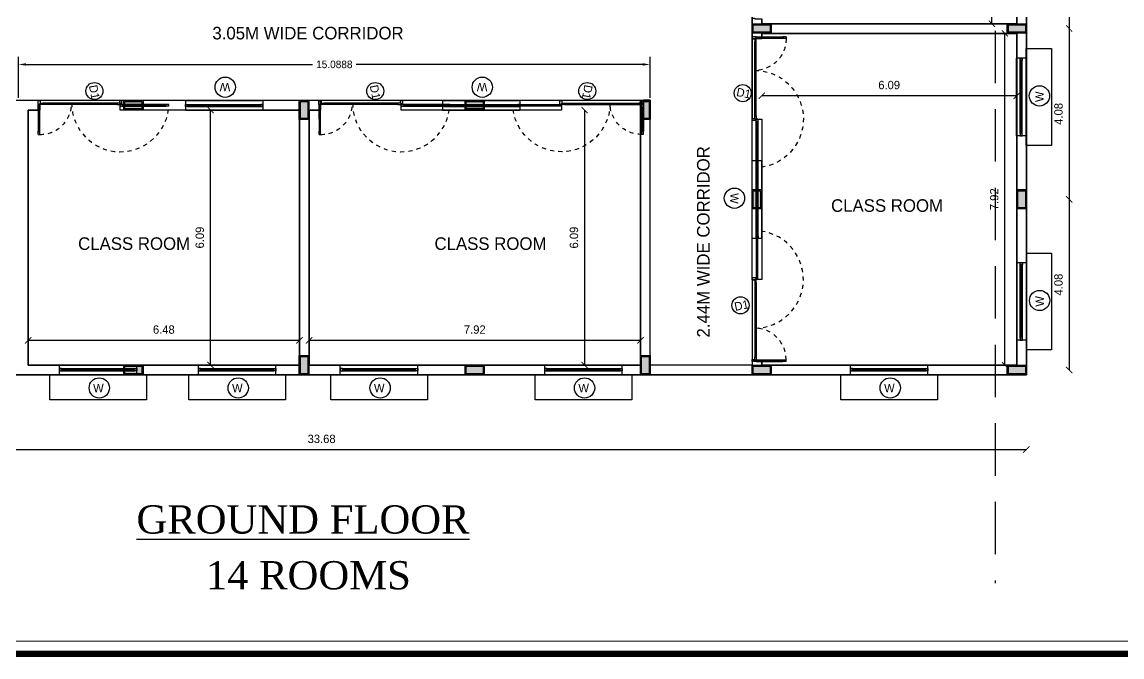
# Model space of a CAD drawing. Header units: metres. Extents: x 6102560 to 6120122, y -6664095 to -6659794.
# Drawn here: x 6102572.86 to 6102599.15, y -6659941.08 to -6659925.92 of the extents above; entities that cross this region are included whole.
import ezdxf

# ---------------------------------------------------------------- set-up
doc = ezdxf.new("R2010")
doc.units = ezdxf.units.M
doc.header["$LTSCALE"] = 500
doc.header["$MEASUREMENT"] = 0
for name, pattern in [('DASHED2', [0.375, 0.25, -0.125]), ('HIDDEN', [0.375, 0.25, -0.125]), ('PHANTOM2', [1.25, 0.625, -0.125, 0.125, -0.125, 0.125, -0.125])]:
    doc.linetypes.add(name, pattern=pattern)
doc.layers.get('0').update_dxf_attribs({"linetype": 'CONTINUOUS'})
doc.layers.get('Defpoints').update_dxf_attribs({"linetype": 'CONTINUOUS'})
for name, color, linetype in [('above', 250, 'DASHED2'), ('BLK_1_FLR_0_CHAJJA', 6, 'CONTINUOUS'), ('BLK_1_FLR_0_REGULAR_ROOM_1', 117, 'CONTINUOUS'), ('DOORTEXT', 13, 'CONTINUOUS'), ('ED', 30, 'CONTINUOUS'), ('FURN1', 252, 'CONTINUOUS'), ('FURNITURE', 252, 'CONTINUOUS'), ('FURNITURES', 252, 'CONTINUOUS'), ('TEXT', 4, 'CONTINUOUS'), ('W-SCH', 205, 'CONTINUOUS'), ('wall', 125, 'CONTINUOUS'), ('wall1', 125, 'CONTINUOUS'), ('WINDOWS', 252, 'CONTINUOUS')]:
    doc.layers.add(name, color=color, linetype=linetype)
doc.layers.add('BLK_1_FLR_0_BLT_UP_AREA', color=26, linetype='CONTINUOUS', plot=False)
doc.layers.add('DIST_EXIT', color=7, linetype='CONTINUOUS', lineweight=0)
doc.styles.add('RM', font='GOTHIC.TTF')
doc.styles.add('S2', font='GOTHIC.TTF')
doc.styles.get("Standard").update_dxf_attribs({"font": 'GOTHIC.TTF'})
doc.styles.add('style4', font='BOOKOS.TTF', dxfattribs={"height": 300})
doc.styles.add('USA TEXT', font='GOTHIC.TTF')
doc.dimstyles.new('1-100-ED', dxfattribs={"dimtxt": 0.2, "dimasz": 0.15, "dimexe": 0.18, "dimexo": 0.0625, "dimgap": 0.15, "dimtad": 1, "dimzin": 0, "dimdsep": 46, "dimtxsty": 'USA TEXT', "dimblk": 'ARCHTICK', "dimcen": 0.1, "dimse1": 1, "dimse2": 1, "dimclrd": 256, "dimclrt": 256, "dimadec": 0, "dimazin": 0, "dimtfac": 1, "dimtofl": 0, "dimtmove": 0, "dimatfit": 3, "dimldrblk": 'ARCHTICK', "dimfxl": 0, "dimtolj": 1, "dimtzin": 0, "dimarcsym": 0})
doc.dimstyles.new('STANDARD$0', dxfattribs={"dimtxt": 7, "dimasz": 3, "dimexe": 3, "dimexo": 1, "dimgap": 1.5, "dimtad": 1, "dimdec": 1, "dimzin": 1, "dimdsep": 46, "dimlunit": 4, "dimtxsty": 'Standard', "dimblk": 'OBLIQUE', "dimcen": 0.09375, "dimdle": 1, "dimclrd": 8, "dimclre": 8, "dimclrt": 7, "dimadec": 1, "dimazin": 0, "dimtfac": 1, "dimtdec": 1, "dimtix": 1, "dimtmove": 2, "dimatfit": 3, "dimldrblk": 'ARCHTICK', "dimfxl": 0, "dimfrac": 2, "dimtolj": 1, "dimtzin": 0, "dimarcsym": 0})

# ---------------------------------------------------------------- blocks, each defined once
blk = doc.blocks.new('_ArchTick')
at = {"color": 0, "linetype": 'ByBlock', "const_width": 0.15}
blk.add_lwpolyline([(-0.5, -0.5), (0.5, 0.5)], dxfattribs=at)
blk = doc.blocks.new('*D45')
at = {"layer": 'Defpoints', "color": 0}
for p in [(6102596.037, -6659918.042), (6102596.628, -6659918.042), (6102596.629, -6659925.962)]:
    blk.add_point(p, dxfattribs=at)
at = {"layer": 'ED', "linetype": 'PHANTOM2', "lineweight": -2}
blk.add_line((6102596.037, -6659925.962), (6102596.037, -6659918.042), dxfattribs=at)
at = {"layer": 'ED', "lineweight": -2, "xscale": 0.15, "yscale": 0.15, "zscale": 0.15}
for p, rotation in [((6102596.037, -6659918.042), 90), ((6102596.037, -6659925.962), 270)]:
    blk.add_blockref('_ArchTick', p, dxfattribs=dict(at, rotation=rotation))
at = {"layer": 'ED', "insert": (6102595.782, -6659922.002), "char_height": 0.2, "attachment_point": 5, "rotation": 90, "style": 'USA TEXT'}
blk.add_mtext('\\A1;7.92', dxfattribs=at)
blk = doc.blocks.new('A$C62665808')
at = {"layer": 'FURNITURES', "color": 233}
for p, q in [((512, 100), (437, 100)), ((450, 62), (512, 62)), ((500, 78), (500, 84)), ((512, 84), (500, 84)), ((512, 78), (500, 78)), ((512, 84), (512, 100)), ((512, 62), (512, 78)), ((2288, 84), (2288, 100)), ((2288, 100), (2363, 100)), ((2288, 84), (2300, 84)), ((2288, 62), (2288, 78)), ((2288, 78), (2300, 78)), ((2350, 62), (2288, 62)), ((2300, 78), (2300, 84))]:
    blk.add_line(p, q, dxfattribs=at)
at = {"layer": 'FURNITURES', "color": 250}
for p, q in [((512, 100), (2288, 100)), ((512, 84), (2300, 84)), ((512, 78), (2300, 78)), ((512, 62), (2288, 62))]:
    blk.add_line(p, q, dxfattribs=at)
at = {"layer": 'FURNITURES', "color": 250, "linetype": 'HIDDEN', "ltscale": 0.5}
for centre, radius, start, end in [((437, 62), 1163, 359.9985, 178.1522), ((2350, 62), 750, 89.1025, 179.9987)]:
    blk.add_arc(centre, radius, start, end, dxfattribs=at)
at = {"layer": 'wall', "color": 7}
for p, q in [((2362, 812), (2362, 737)), ((2399, 812), (2362, 812)), ((2399, 812), (2399, 737)), ((2377, 737), (2362, 737)), ((2362, 737), (2363, 175)), ((2378, 175), (2377, 750)), ((2384, 750), (2377, 750)), ((2377, 737), (2377, 750)), ((2384, 175), (2384, 750)), ((2384, 737), (2384, 750)), ((2399, 737), (2384, 737)), ((2400, 175), (2399, 737)), ((-725, 137), (-650, 137)), ((-725, 137), (-725, 100)), ((-725, 100), (-650, 100)), ((363, 122), (-662, 122)), ((-662, 122), (-662, 116)), ((-650, 122), (-662, 122)), ((363, 116), (-662, 116)), ((-650, 116), (-662, 116)), ((-650, 137), (-650, 122)), ((363, 137), (-650, 137)), ((-650, 116), (-650, 100)), ((-650, 100), (363, 100)), ((437, 137), (363, 137)), ((363, 137), (363, 122)), ((363, 122), (375, 122)), ((363, 116), (363, 100)), ((363, 116), (375, 116)), ((363, 100), (437, 100)), ((375, 122), (375, 116)), ((437, 137), (437, 100)), ((437, 62), (437, 100)), ((437, 62), (450, 62)), ((2363, 62), (2350, 62)), ((2378, 175), (2363, 175)), ((2363, 175), (2363, 100)), ((2363, 62), (2363, 100)), ((2400, 100), (2363, 100)), ((2378, 175), (2378, 162)), ((2384, 162), (2378, 162)), ((2400, 175), (2384, 175)), ((2384, 175), (2384, 162)), ((2400, 100), (2400, 175))]:
    blk.add_line(p, q, dxfattribs=at)
for points in [[(437, 100), (400, 100), (400, 0), (450, 0), (450, 62)], [(2363, 100), (2400, 100), (2400, 0), (2350, 0), (2350, 62)]]:
    blk.add_lwpolyline(points, dxfattribs=at)
blk = doc.blocks.new('*D46')
at = {"layer": 'Defpoints', "color": 0}
for p in [(6102590.539, -6659927.145), (6102596.628, -6659927.145), (6102590.539, -6659927.681)]:
    blk.add_point(p, dxfattribs=at)
at = {"layer": 'ED', "linetype": 'PHANTOM2', "lineweight": -2}
blk.add_line((6102596.628, -6659927.681), (6102590.539, -6659927.681), dxfattribs=at)
at = {"layer": 'ED', "lineweight": -2, "xscale": 0.15, "yscale": 0.15, "zscale": 0.15, "rotation": 180}
blk.add_blockref('_ArchTick', (6102590.539, -6659927.681), dxfattribs=at)
at = {"layer": 'ED', "lineweight": -2, "xscale": 0.15, "yscale": 0.15, "zscale": 0.15}
blk.add_blockref('_ArchTick', (6102596.628, -6659927.681), dxfattribs=at)
at = {"layer": 'ED', "insert": (6102593.584, -6659927.426), "char_height": 0.2, "attachment_point": 5, "style": 'USA TEXT'}
blk.add_mtext('\\A1;6.09', dxfattribs=at)
blk = doc.blocks.new('*D47')
at = {"layer": 'Defpoints', "color": 0}
for p in [(6102596.35, -6659926.192), (6102596.941, -6659926.192), (6102596.942, -6659934.112)]:
    blk.add_point(p, dxfattribs=at)
at = {"layer": 'ED', "linetype": 'PHANTOM2', "lineweight": -2}
blk.add_line((6102596.35, -6659934.112), (6102596.35, -6659926.192), dxfattribs=at)
at = {"layer": 'ED', "lineweight": -2, "xscale": 0.15, "yscale": 0.15, "zscale": 0.15}
for p, rotation in [((6102596.35, -6659926.192), 90), ((6102596.35, -6659934.112), 270)]:
    blk.add_blockref('_ArchTick', p, dxfattribs=dict(at, rotation=rotation))
at = {"layer": 'ED', "insert": (6102596.095, -6659930.152), "char_height": 0.2, "attachment_point": 5, "rotation": 90, "style": 'USA TEXT'}
blk.add_mtext('\\A1;7.92', dxfattribs=at)
blk = doc.blocks.new('*D52')
at = {"layer": 'Defpoints', "color": 0}
for p in [(6102586.308, -6659928.022), (6102586.845, -6659928.022), (6102586.845, -6659934.112)]:
    blk.add_point(p, dxfattribs=at)
at = {"layer": 'ED', "linetype": 'PHANTOM2', "lineweight": -2}
blk.add_line((6102586.308, -6659934.112), (6102586.308, -6659928.022), dxfattribs=at)
at = {"layer": 'ED', "lineweight": -2, "xscale": 0.15, "yscale": 0.15, "zscale": 0.15}
for p, rotation in [((6102586.308, -6659928.022), 90), ((6102586.308, -6659934.112), 270)]:
    blk.add_blockref('_ArchTick', p, dxfattribs=dict(at, rotation=rotation))
at = {"layer": 'ED', "insert": (6102586.053, -6659931.067), "char_height": 0.2, "attachment_point": 5, "rotation": 90, "style": 'USA TEXT'}
blk.add_mtext('\\A1;6.09', dxfattribs=at)
blk = doc.blocks.new('*D53')
at = {"layer": 'Defpoints', "color": 0}
for p in [(6102587.642, -6659933.52), (6102579.722, -6659934.112), (6102587.642, -6659934.114)]:
    blk.add_point(p, dxfattribs=at)
at = {"layer": 'ED', "linetype": 'PHANTOM2', "lineweight": -2}
blk.add_line((6102579.722, -6659933.52), (6102587.642, -6659933.52), dxfattribs=at)
at = {"layer": 'ED', "lineweight": -2, "xscale": 0.15, "yscale": 0.15, "zscale": 0.15, "rotation": 180}
blk.add_blockref('_ArchTick', (6102579.722, -6659933.52), dxfattribs=at)
at = {"layer": 'ED', "lineweight": -2, "xscale": 0.15, "yscale": 0.15, "zscale": 0.15}
blk.add_blockref('_ArchTick', (6102587.642, -6659933.52), dxfattribs=at)
at = {"layer": 'ED', "insert": (6102583.682, -6659933.265), "char_height": 0.2, "attachment_point": 5, "style": 'USA TEXT'}
blk.add_mtext('\\A1;7.92', dxfattribs=at)
blk = doc.blocks.new('*D56')
at = {"layer": 'Defpoints', "color": 0}
for p in [(6102577.367, -6659928.022), (6102577.904, -6659928.022), (6102577.904, -6659934.112)]:
    blk.add_point(p, dxfattribs=at)
at = {"layer": 'ED', "linetype": 'PHANTOM2', "lineweight": -2}
blk.add_line((6102577.367, -6659934.112), (6102577.367, -6659928.022), dxfattribs=at)
at = {"layer": 'ED', "lineweight": -2, "xscale": 0.15, "yscale": 0.15, "zscale": 0.15}
for p, rotation in [((6102577.367, -6659928.022), 90), ((6102577.367, -6659934.112), 270)]:
    blk.add_blockref('_ArchTick', p, dxfattribs=dict(at, rotation=rotation))
at = {"layer": 'ED', "insert": (6102577.112, -6659931.067), "char_height": 0.2, "attachment_point": 5, "rotation": 90, "style": 'USA TEXT'}
blk.add_mtext('\\A1;6.09', dxfattribs=at)
blk = doc.blocks.new('*D57')
at = {"layer": 'Defpoints', "color": 0}
for p in [(6102579.492, -6659933.52), (6102573.012, -6659934.112), (6102579.492, -6659934.112)]:
    blk.add_point(p, dxfattribs=at)
at = {"layer": 'ED', "linetype": 'PHANTOM2', "lineweight": -2}
blk.add_line((6102573.012, -6659933.52), (6102579.492, -6659933.52), dxfattribs=at)
at = {"layer": 'ED', "lineweight": -2, "xscale": 0.15, "yscale": 0.15, "zscale": 0.15, "rotation": 180}
blk.add_blockref('_ArchTick', (6102573.012, -6659933.52), dxfattribs=at)
at = {"layer": 'ED', "lineweight": -2, "xscale": 0.15, "yscale": 0.15, "zscale": 0.15}
blk.add_blockref('_ArchTick', (6102579.492, -6659933.52), dxfattribs=at)
at = {"layer": 'ED', "insert": (6102576.252, -6659933.265), "char_height": 0.2, "attachment_point": 5, "style": 'USA TEXT'}
blk.add_mtext('\\A1;6.48', dxfattribs=at)
blk = doc.blocks.new('*D148')
at = {"layer": 'Defpoints', "color": 0}
for p in [(6102587.871, -6659926.933), (6102572.782, -6659927.792), (6102587.871, -6659927.792)]:
    blk.add_point(p, dxfattribs=at)
at = {"layer": 'DIST_EXIT', "color": 0, "lineweight": -2}
for p, q in [((6102572.782, -6659927.73), (6102572.782, -6659926.753)), ((6102572.962, -6659926.933), (6102579.807, -6659926.933)), ((6102587.691, -6659926.933), (6102580.846, -6659926.933)), ((6102587.871, -6659927.73), (6102587.871, -6659926.753))]:
    blk.add_line(p, q, dxfattribs=at)
at = {"layer": 'DIST_EXIT', "color": 0}
for points in [[(6102572.962, -6659926.903), (6102572.962, -6659926.963), (6102572.782, -6659926.933)], [(6102587.691, -6659926.903), (6102587.691, -6659926.963), (6102587.871, -6659926.933)]]:
    blk.add_solid(points, dxfattribs=at)
at = {"layer": 'DIST_EXIT', "color": 0, "insert": (6102580.326, -6659926.933), "char_height": 0.18, "attachment_point": 5}
blk.add_mtext('\\A1;15.0888', dxfattribs=at)
blk = doc.blocks.new('pillar')
h = blk.add_hatch(color=256)
h.dxf.hatch_style = 1
h.paths.add_polyline_path([(706757.1, -165770.8), (706773.1, -165770.8), (706773.1, -165763.8), (706757.1, -165763.8)])
h = blk.add_hatch(color=256)
h.dxf.hatch_style = 1
h.paths.add_polyline_path([(706997.1, -165770.8), (707013.1, -165770.8), (707013.1, -165763.8), (706997.1, -165763.8)])
h = blk.add_hatch(color=256)
h.dxf.hatch_style = 1
h.paths.add_polyline_path([(706166.1, -165842.8), (706182.1, -165842.8), (706182.1, -165835.8), (706166.1, -165835.8)])
h = blk.add_hatch(color=256)
h.dxf.hatch_style = 1
h.paths.add_polyline_path([(706338.1, -165851.8), (706338.1, -165835.8), (706331.1, -165835.8), (706331.1, -165851.8)])
h = blk.add_hatch(color=256)
h.dxf.hatch_style = 1
h.paths.add_polyline_path([(706487.1, -165842.8), (706503.1, -165842.8), (706503.1, -165835.8), (706487.1, -165835.8)])
h = blk.add_hatch(color=256)
h.dxf.hatch_style = 1
h.paths.add_polyline_path([(706659.1, -165851.8), (706659.1, -165835.8), (706652.1, -165835.8), (706652.1, -165851.8)])
h = blk.add_hatch(color=256)
h.dxf.hatch_style = 1
h.paths.add_polyline_path([(706764.1, -165935.8), (706764.1, -165919.8), (706757.1, -165919.8), (706757.1, -165935.8)])
h = blk.add_hatch(color=256)
h.dxf.hatch_style = 1
h.paths.add_polyline_path([(707013.1, -165935.8), (707013.1, -165919.8), (707006.1, -165919.8), (707006.1, -165935.8)])
h = blk.add_hatch(color=256)
h.dxf.hatch_style = 1
h.paths.add_polyline_path([(706338.1, -166091.8), (706338.1, -166075.8), (706331.1, -166075.8), (706331.1, -166091.8)])
h = blk.add_hatch(color=256)
h.dxf.hatch_style = 1
h.paths.add_polyline_path([(706659.1, -166091.8), (706659.1, -166075.8), (706652.1, -166075.8), (706652.1, -166091.8)])
h = blk.add_hatch(color=256)
h.dxf.hatch_style = 1
h.paths.add_polyline_path([(706166.1, -166091.8), (706182.1, -166091.8), (706182.1, -166084.8), (706166.1, -166084.8)])
h = blk.add_hatch(color=256)
h.dxf.hatch_style = 1
h.paths.add_polyline_path([(706487.1, -166091.8), (706503.1, -166091.8), (706503.1, -166084.8), (706487.1, -166084.8)])
h = blk.add_hatch(color=256)
h.dxf.hatch_style = 1
h.paths.add_polyline_path([(706757.1, -166091.8), (706773.1, -166091.8), (706773.1, -166084.8), (706757.1, -166084.8)])
h = blk.add_hatch(color=256)
h.dxf.hatch_style = 1
h.paths.add_polyline_path([(706997.1, -166091.8), (707013.1, -166091.8), (707013.1, -166084.8), (706997.1, -166084.8)])
for points in [[(706774.1, -165771.8), (706756.1, -165771.8), (706756.1, -165762.8), (706774.1, -165762.8)], [(707014.1, -165771.8), (706996.1, -165771.8), (706996.1, -165762.8), (707014.1, -165762.8)], [(706773.1, -165770.8), (706757.1, -165770.8), (706757.1, -165763.8), (706773.1, -165763.8)], [(707013.1, -165770.8), (706997.1, -165770.8), (706997.1, -165763.8), (707013.1, -165763.8)], [(706183.1, -165843.8), (706165.1, -165843.8), (706165.1, -165834.8), (706183.1, -165834.8)], [(706339.1, -165834.8), (706339.1, -165852.8), (706330.1, -165852.8), (706330.1, -165834.8)], [(706504.1, -165843.8), (706486.1, -165843.8), (706486.1, -165834.8), (706504.1, -165834.8)], [(706660.1, -165834.8), (706660.1, -165852.8), (706651.1, -165852.8), (706651.1, -165834.8)], [(706182.1, -165842.8), (706166.1, -165842.8), (706166.1, -165835.8), (706182.1, -165835.8)], [(706338.1, -165835.8), (706338.1, -165851.8), (706331.1, -165851.8), (706331.1, -165835.8)], [(706503.1, -165842.8), (706487.1, -165842.8), (706487.1, -165835.8), (706503.1, -165835.8)], [(706659.1, -165835.8), (706659.1, -165851.8), (706652.1, -165851.8), (706652.1, -165835.8)], [(706765.1, -165918.8), (706765.1, -165936.8), (706756.1, -165936.8), (706756.1, -165918.8)], [(706764.1, -165919.8), (706764.1, -165935.8), (706757.1, -165935.8), (706757.1, -165919.8)], [(707014.1, -165918.8), (707014.1, -165936.8), (707005.1, -165936.8), (707005.1, -165918.8)], [(707013.1, -165919.8), (707013.1, -165935.8), (707006.1, -165935.8), (707006.1, -165919.8)], [(706183.1, -166092.8), (706165.1, -166092.8), (706165.1, -166083.8), (706183.1, -166083.8)], [(706339.1, -166074.8), (706339.1, -166092.8), (706330.1, -166092.8), (706330.1, -166074.8)], [(706338.1, -166075.8), (706338.1, -166091.8), (706331.1, -166091.8), (706331.1, -166075.8)], [(706504.1, -166092.8), (706486.1, -166092.8), (706486.1, -166083.8), (706504.1, -166083.8)], [(706660.1, -166074.8), (706660.1, -166092.8), (706651.1, -166092.8), (706651.1, -166074.8)], [(706659.1, -166075.8), (706659.1, -166091.8), (706652.1, -166091.8), (706652.1, -166075.8)], [(706774.1, -166092.8), (706756.1, -166092.8), (706756.1, -166083.8), (706774.1, -166083.8)], [(707014.1, -166092.8), (706996.1, -166092.8), (706996.1, -166083.8), (707014.1, -166083.8)], [(706182.1, -166091.8), (706166.1, -166091.8), (706166.1, -166084.8), (706182.1, -166084.8)], [(706503.1, -166091.8), (706487.1, -166091.8), (706487.1, -166084.8), (706503.1, -166084.8)], [(706773.1, -166091.8), (706757.1, -166091.8), (706757.1, -166084.8), (706773.1, -166084.8)], [(707013.1, -166091.8), (706997.1, -166091.8), (706997.1, -166084.8), (707013.1, -166084.8)]]:
    blk.add_lwpolyline(points, close=True)
blk = doc.blocks.new('*D118')
at = {"linetype": 'PHANTOM2', "lineweight": -2}
blk.add_line((6102563.182, -6659936.13), (6102596.862, -6659936.13), dxfattribs=at)
at = {"layer": 'Defpoints', "color": 0}
for p in [(6102563.182, -6659934.342), (6102596.862, -6659934.342), (6102596.862, -6659936.13)]:
    blk.add_point(p, dxfattribs=at)
at = {"lineweight": -2, "xscale": 0.15, "yscale": 0.15, "zscale": 0.15, "rotation": 180}
blk.add_blockref('_ArchTick', (6102563.182, -6659936.13), dxfattribs=at)
at = {"lineweight": -2, "xscale": 0.15, "yscale": 0.15, "zscale": 0.15}
blk.add_blockref('_ArchTick', (6102596.862, -6659936.13), dxfattribs=at)
at = {"insert": (6102580.022, -6659935.875), "char_height": 0.2, "attachment_point": 5, "style": 'USA TEXT'}
blk.add_mtext('\\A1;33.68', dxfattribs=at)
blk = doc.blocks.new('*D140')
at = {"linetype": 'PHANTOM2', "lineweight": -2}
blk.add_line((6102597.885, -6659921.998), (6102597.885, -6659926.075), dxfattribs=at)
at = {"layer": 'Defpoints', "color": 0}
for p in [(6102597.36, -6659921.998), (6102597.27, -6659926.075), (6102597.885, -6659926.075)]:
    blk.add_point(p, dxfattribs=at)
at = {"lineweight": -2, "xscale": 0.15, "yscale": 0.15, "zscale": 0.15}
for p, rotation in [((6102597.885, -6659921.998), 90), ((6102597.885, -6659926.075), 270)]:
    blk.add_blockref('_ArchTick', p, dxfattribs=dict(at, rotation=rotation))
at = {"insert": (6102597.63, -6659924.036), "char_height": 0.2, "attachment_point": 5, "rotation": 90, "style": 'USA TEXT'}
blk.add_mtext('\\A1;4.08', dxfattribs=at)
blk = doc.blocks.new('*D141')
at = {"linetype": 'PHANTOM2', "lineweight": -2}
blk.add_line((6102597.885, -6659926.075), (6102597.885, -6659930.151), dxfattribs=at)
at = {"layer": 'Defpoints', "color": 0}
for p in [(6102597.27, -6659926.075), (6102597.541, -6659930.151), (6102597.885, -6659930.151)]:
    blk.add_point(p, dxfattribs=at)
at = {"lineweight": -2, "xscale": 0.15, "yscale": 0.15, "zscale": 0.15}
for p, rotation in [((6102597.885, -6659926.075), 90), ((6102597.885, -6659930.151), 270)]:
    blk.add_blockref('_ArchTick', p, dxfattribs=dict(at, rotation=rotation))
at = {"insert": (6102597.63, -6659928.113), "char_height": 0.2, "attachment_point": 5, "rotation": 90, "style": 'USA TEXT'}
blk.add_mtext('\\A1;4.08', dxfattribs=at)
blk = doc.blocks.new('*D142')
at = {"linetype": 'PHANTOM2', "lineweight": -2}
blk.add_line((6102597.885, -6659930.151), (6102597.885, -6659934.228), dxfattribs=at)
at = {"layer": 'Defpoints', "color": 0}
for p in [(6102597.541, -6659930.151), (6102597.341, -6659934.228), (6102597.885, -6659934.228)]:
    blk.add_point(p, dxfattribs=at)
at = {"lineweight": -2, "xscale": 0.15, "yscale": 0.15, "zscale": 0.15}
for p, rotation in [((6102597.885, -6659930.151), 90), ((6102597.885, -6659934.228), 270)]:
    blk.add_blockref('_ArchTick', p, dxfattribs=dict(at, rotation=rotation))
at = {"insert": (6102597.63, -6659932.19), "char_height": 0.2, "attachment_point": 5, "rotation": 90, "style": 'USA TEXT'}
blk.add_mtext('\\A1;4.08', dxfattribs=at)

msp = doc.modelspace()

# ---------------------------------------------------------------- linework, layer by layer
at = {"linetype": 'DASHED2', "ltscale": 0.01}
msp.add_line((6102596.11538, -6659873.62745), (6102596.11538, -6659939.3161), dxfattribs=at)
for p, q in [((6102590.30894, -6659932.07942), (6102590.30926, -6659886.33467)), ((6102587.71411, -6659927.79351), (6102572.1735, -6659927.79235))]:
    msp.add_line(p, q)
at = {"lineweight": 35, "ltscale": 10, "const_width": 0.15}
msp.add_lwpolyline([(6102559.69836, -6659859.41635), (6102669.66827, -6659859.41635), (6102669.66827, -6659941.00679), (6102559.69836, -6659941.00679)], close=True, dxfattribs=at)
at = {"lineweight": 0, "ltscale": 10}
msp.add_lwpolyline([(6102559.99836, -6659859.71635), (6102669.36827, -6659859.71635), (6102669.36827, -6659940.70679), (6102559.99836, -6659940.70679)], close=True, dxfattribs=at)
at = {"color": 15}
for points in [[(6102596.6337, -6659918.04235), (6102596.6337, -6659925.96235), (6102590.53896, -6659925.96235), (6102590.5388, -6659925.84192)], [(6102590.3091, -6659925.83935), (6102590.3091, -6659926.30995), (6102590.53888, -6659926.31259), (6102590.53888, -6659926.19235), (6102596.6337, -6659926.19135), (6102596.6337, -6659934.11135), (6102590.53896, -6659934.11235), (6102590.5388, -6659933.99192), (6102590.30888, -6659933.99192), (6102590.30888, -6659934.11235), (6102587.8707, -6659934.11235), (6102587.8707, -6659927.78916), (6102587.71411, -6659927.78914), (6102587.71411, -6659928.02235), (6102587.6421, -6659928.02235), (6102587.6421, -6659934.11235), (6102579.72189, -6659934.11235), (6102579.72191, -6659928.02235), (6102579.99718, -6659928.02222), (6102579.99718, -6659927.79243), (6102578.6178, -6659927.79239), (6102578.6178, -6659928.02239), (6102579.4919, -6659928.02235), (6102579.4919, -6659934.11235), (6102573.0119, -6659934.11235), (6102573.0119, -6659928.02235), (6102573.24969, -6659928.02235), (6102573.24969, -6659927.79234), (6102572.78624, -6659927.79235)]]:
    msp.add_lwpolyline(points, dxfattribs=at)
at = {"layer": 'above'}
for points in [[(6102596.85899, -6659926.55463), (6102597.45899, -6659926.55462), (6102597.45904, -6659928.86494), (6102596.85915, -6659928.86493)], [(6102596.86374, -6659931.43978), (6102597.46374, -6659931.43977), (6102597.46379, -6659933.75009), (6102596.86389, -6659933.75009)], [(6102575.83937, -6659934.34234), (6102575.83938, -6659934.94234), (6102573.52906, -6659934.94239), (6102573.52906, -6659934.34249)], [(6102579.15904, -6659934.34246), (6102579.15905, -6659934.94246), (6102576.84872, -6659934.94251), (6102576.84873, -6659934.34262)], [(6102582.54937, -6659934.34234), (6102582.54938, -6659934.94234), (6102580.23906, -6659934.94239), (6102580.23906, -6659934.34249)], [(6102587.43453, -6659934.34246), (6102587.43453, -6659934.94246), (6102585.12421, -6659934.94251), (6102585.12422, -6659934.34262)], [(6102594.73902, -6659934.34239), (6102594.73903, -6659934.94239), (6102592.42871, -6659934.94244), (6102592.42872, -6659934.34254)]]:
    msp.add_lwpolyline(points, dxfattribs=at)
at = {"layer": 'BLK_1_FLR_0_BLT_UP_AREA', "color": 26, "linetype": 'Continuous'}
msp.add_lwpolyline([(6102563.1819, -6659877.04235), (6102596.8623, -6659877.04235), (6102596.8623, -6659934.34235), (6102563.1819, -6659934.34235)], close=True, dxfattribs=at)
at = {"layer": 'BLK_1_FLR_0_CHAJJA', "linetype": 'Continuous'}
for points in [[(6102596.85892, -6659926.55463), (6102597.45888, -6659926.55462), (6102597.45883, -6659928.86494), (6102596.85904, -6659928.86493)], [(6102596.86366, -6659931.43978), (6102597.46363, -6659931.43977), (6102597.46358, -6659933.75009), (6102596.86378, -6659933.75009)], [(6102575.83937, -6659934.34226), (6102575.83938, -6659934.94222), (6102573.52906, -6659934.94217), (6102573.52906, -6659934.34238)], [(6102579.15904, -6659934.34239), (6102579.15905, -6659934.94235), (6102576.84872, -6659934.9423), (6102576.84873, -6659934.34251)], [(6102582.54937, -6659934.34226), (6102582.54938, -6659934.94222), (6102580.23906, -6659934.94217), (6102580.23906, -6659934.34238)], [(6102587.43453, -6659934.34239), (6102587.43453, -6659934.94235), (6102585.12421, -6659934.9423), (6102585.12422, -6659934.34251)], [(6102594.73902, -6659934.34231), (6102594.73903, -6659934.94228), (6102592.42871, -6659934.94223), (6102592.42872, -6659934.34243)]]:
    msp.add_lwpolyline(points, close=True, dxfattribs=at)
at = {"layer": 'BLK_1_FLR_0_REGULAR_ROOM_1', "color": 3, "linetype": 'Continuous'}
for points in [[(6102590.30888, -6659925.8295), (6102590.37133, -6659925.8295), (6102590.37133, -6659925.84199), (6102590.53888, -6659925.84192), (6102590.53888, -6659925.96235), (6102596.6337, -6659925.96235), (6102596.6337, -6659918.04235), (6102590.53888, -6659918.04235), (6102590.53888, -6659918.16259), (6102590.37133, -6659918.16259), (6102590.37133, -6659918.175), (6102590.30888, -6659918.175), (6102590.30882, -6659920.07508), (6102590.37127, -6659920.07508), (6102590.37127, -6659920.08757), (6102590.53888, -6659920.08757), (6102590.53888, -6659923.91693), (6102590.37133, -6659923.91693), (6102590.37133, -6659923.92942), (6102590.30888, -6659923.92942), (6102590.30887, -6659925.8295)], [(6102590.30888, -6659933.9795), (6102590.37133, -6659933.9795), (6102590.37133, -6659933.99199), (6102590.53888, -6659933.99192), (6102590.53888, -6659934.11235), (6102596.6337, -6659934.11235), (6102596.6337, -6659926.19235), (6102590.53888, -6659926.19235), (6102590.53888, -6659926.31259), (6102590.37133, -6659926.31259), (6102590.37133, -6659926.325), (6102590.30888, -6659926.325), (6102590.30882, -6659928.22508), (6102590.37127, -6659928.22508), (6102590.37127, -6659928.23757), (6102590.53888, -6659928.23757), (6102590.53888, -6659932.06693), (6102590.37133, -6659932.06693), (6102590.37133, -6659932.07942), (6102590.30888, -6659932.07942), (6102590.30887, -6659933.9795)], [(6102573.29965, -6659927.79235), (6102573.29965, -6659927.8548), (6102573.28716, -6659927.8548), (6102573.28723, -6659928.02235), (6102573.0119, -6659928.02235), (6102573.0119, -6659934.11235), (6102579.4919, -6659934.11208), (6102579.4919, -6659928.02208), (6102579.4919, -6659928.02208), (6102579.4919, -6659928.02208), (6102579.4919, -6659928.02208), (6102579.4919, -6659928.02211), (6102579.05407, -6659928.02232), (6102579.05407, -6659928.02235), (6102579.04158, -6659928.02235), (6102579.04158, -6659928.02235), (6102575.21222, -6659928.02235), (6102575.21222, -6659927.8548), (6102575.19973, -6659927.8548), (6102575.19973, -6659927.79235), (6102573.29965, -6659927.79234)], [(6102580.00965, -6659927.79235), (6102580.00965, -6659927.8548), (6102579.99716, -6659927.8548), (6102579.99723, -6659928.02235), (6102579.7219, -6659928.02235), (6102579.7219, -6659934.11235), (6102587.6421, -6659934.11235), (6102587.6421, -6659928.02235), (6102587.67656, -6659928.02235), (6102587.67657, -6659927.8548), (6102587.66415, -6659927.8548), (6102587.66415, -6659927.79235), (6102585.76407, -6659927.79229), (6102585.76407, -6659927.85474), (6102585.75158, -6659927.85474), (6102585.75158, -6659928.02235), (6102581.92222, -6659928.02235), (6102581.92222, -6659927.8548), (6102581.90973, -6659927.8548), (6102581.90973, -6659927.79235), (6102580.00965, -6659927.79234)]]:
    msp.add_lwpolyline(points, dxfattribs=at)
at = {"layer": 'FURN1'}
for points in [[(6102596.76189, -6659926.78525), (6102596.76188, -6659926.83525), (6102596.71188, -6659926.83524), (6102596.71189, -6659926.78524)], [(6102596.76189, -6659926.78462), (6102596.76189, -6659926.83462), (6102596.71189, -6659926.83462), (6102596.71189, -6659926.78462)], [(6102576.76811, -6659927.88945), (6102576.81811, -6659927.88945), (6102576.81811, -6659927.93945), (6102576.76811, -6659927.93945)], [(6102576.76874, -6659927.88945), (6102576.81874, -6659927.88945), (6102576.81874, -6659927.93945), (6102576.76874, -6659927.93945)], [(6102578.6178, -6659927.88942), (6102578.5678, -6659927.88942), (6102578.5678, -6659927.93942), (6102578.6178, -6659927.93942)], [(6102578.61842, -6659927.88941), (6102578.56842, -6659927.88942), (6102578.56842, -6659927.93942), (6102578.61842, -6659927.93941)], [(6102582.91164, -6659927.88945), (6102582.96164, -6659927.88945), (6102582.96164, -6659927.93945), (6102582.91164, -6659927.93945)], [(6102582.91227, -6659927.88945), (6102582.96227, -6659927.88945), (6102582.96227, -6659927.93945), (6102582.91227, -6659927.93945)], [(6102584.76133, -6659927.88942), (6102584.71133, -6659927.88942), (6102584.71133, -6659927.93942), (6102584.76133, -6659927.93942)], [(6102584.76195, -6659927.88941), (6102584.71195, -6659927.88942), (6102584.71195, -6659927.93942), (6102584.76195, -6659927.93941)], [(6102596.76185, -6659928.63431), (6102596.76185, -6659928.58431), (6102596.71185, -6659928.5843), (6102596.71185, -6659928.6343)], [(6102596.76185, -6659928.63493), (6102596.76185, -6659928.58493), (6102596.71185, -6659928.58493), (6102596.71185, -6659928.63493)], [(6102590.40594, -6659929.2272), (6102590.40595, -6659929.2772), (6102590.45595, -6659929.2772), (6102590.45594, -6659929.2272)], [(6102590.40595, -6659929.22782), (6102590.40595, -6659929.27782), (6102590.45595, -6659929.27782), (6102590.45595, -6659929.22782)], [(6102590.40598, -6659931.07688), (6102590.40598, -6659931.02688), (6102590.45598, -6659931.02688), (6102590.45598, -6659931.07688)], [(6102590.40598, -6659931.07751), (6102590.40598, -6659931.02751), (6102590.45598, -6659931.02751), (6102590.45598, -6659931.07751)], [(6102596.76663, -6659931.66978), (6102596.76663, -6659931.71978), (6102596.71663, -6659931.71977), (6102596.71663, -6659931.66977)], [(6102596.76663, -6659931.6704), (6102596.76663, -6659931.7204), (6102596.71663, -6659931.7204), (6102596.71663, -6659931.6704)], [(6102596.7666, -6659933.51946), (6102596.7666, -6659933.46946), (6102596.7166, -6659933.46946), (6102596.7166, -6659933.51946)], [(6102596.7666, -6659933.52009), (6102596.7666, -6659933.47009), (6102596.7166, -6659933.47008), (6102596.7166, -6659933.52008)], [(6102573.75906, -6659934.2452), (6102573.80906, -6659934.2452), (6102573.80907, -6659934.1952), (6102573.75907, -6659934.1952)], [(6102573.75969, -6659934.24519), (6102573.80969, -6659934.2452), (6102573.80969, -6659934.1952), (6102573.75969, -6659934.19519)], [(6102575.60875, -6659934.24523), (6102575.55875, -6659934.24523), (6102575.55875, -6659934.19523), (6102575.60875, -6659934.19523)], [(6102575.60938, -6659934.24523), (6102575.55938, -6659934.24523), (6102575.55938, -6659934.19523), (6102575.60938, -6659934.19523)], [(6102577.07873, -6659934.24532), (6102577.12873, -6659934.24532), (6102577.12873, -6659934.19532), (6102577.07873, -6659934.19532)], [(6102577.07936, -6659934.24532), (6102577.12936, -6659934.24532), (6102577.12936, -6659934.19532), (6102577.07936, -6659934.19532)], [(6102578.92842, -6659934.24536), (6102578.87842, -6659934.24535), (6102578.87842, -6659934.19535), (6102578.92842, -6659934.19536)], [(6102578.92904, -6659934.24536), (6102578.87904, -6659934.24536), (6102578.87904, -6659934.19536), (6102578.92904, -6659934.19536)], [(6102580.46906, -6659934.2452), (6102580.51906, -6659934.2452), (6102580.51907, -6659934.1952), (6102580.46907, -6659934.1952)], [(6102580.46969, -6659934.24519), (6102580.51969, -6659934.2452), (6102580.51969, -6659934.1952), (6102580.46969, -6659934.19519)], [(6102582.31875, -6659934.24523), (6102582.26875, -6659934.24523), (6102582.26875, -6659934.19523), (6102582.31875, -6659934.19523)], [(6102582.31938, -6659934.24523), (6102582.26938, -6659934.24523), (6102582.26938, -6659934.19523), (6102582.31938, -6659934.19523)], [(6102585.35422, -6659934.24532), (6102585.40422, -6659934.24532), (6102585.40422, -6659934.19532), (6102585.35422, -6659934.19532)], [(6102585.35484, -6659934.24532), (6102585.40484, -6659934.24532), (6102585.40485, -6659934.19532), (6102585.35485, -6659934.19532)], [(6102587.20391, -6659934.24536), (6102587.15391, -6659934.24535), (6102587.15391, -6659934.19535), (6102587.20391, -6659934.19536)], [(6102587.20453, -6659934.24536), (6102587.15453, -6659934.24536), (6102587.15453, -6659934.19536), (6102587.20453, -6659934.19536)], [(6102592.65872, -6659934.24525), (6102592.70872, -6659934.24525), (6102592.70872, -6659934.19525), (6102592.65872, -6659934.19525)], [(6102592.65934, -6659934.24525), (6102592.70934, -6659934.24525), (6102592.70935, -6659934.19525), (6102592.65935, -6659934.19525)], [(6102594.5084, -6659934.24528), (6102594.4584, -6659934.24528), (6102594.45841, -6659934.19528), (6102594.50841, -6659934.19528)], [(6102594.50903, -6659934.24528), (6102594.45903, -6659934.24528), (6102594.45903, -6659934.19528), (6102594.50903, -6659934.19528)]]:
    msp.add_lwpolyline(points, close=True, dxfattribs=at)
at = {"layer": 'FURNITURE', "linetype": 'HIDDEN', "ltscale": 0.2}
for p, q in [((6102596.71185, -6659928.58493), (6102596.71188, -6659926.83524)), ((6102596.76182, -6659928.58431), (6102596.76189, -6659926.83462)), ((6102576.81811, -6659927.93945), (6102578.5678, -6659927.93942)), ((6102576.81874, -6659927.88949), (6102578.56842, -6659927.88942)), ((6102582.96164, -6659927.93945), (6102584.71133, -6659927.93942)), ((6102582.96227, -6659927.88949), (6102584.71195, -6659927.88942)), ((6102590.40602, -6659931.02688), (6102590.40595, -6659929.2772)), ((6102590.45598, -6659931.02751), (6102590.45595, -6659929.27782)), ((6102596.7166, -6659933.47008), (6102596.71663, -6659931.7204)), ((6102596.76656, -6659933.46946), (6102596.76663, -6659931.71978)), ((6102573.80907, -6659934.1952), (6102575.55875, -6659934.19522)), ((6102573.80969, -6659934.24516), (6102575.55938, -6659934.24523)), ((6102577.12873, -6659934.19532), (6102578.87842, -6659934.19535)), ((6102577.12936, -6659934.24529), (6102578.87904, -6659934.24536)), ((6102580.51907, -6659934.1952), (6102582.26875, -6659934.19522)), ((6102580.51969, -6659934.24516), (6102582.26938, -6659934.24523)), ((6102585.40422, -6659934.19532), (6102587.15391, -6659934.19535)), ((6102585.40484, -6659934.24529), (6102587.15453, -6659934.24536)), ((6102592.70872, -6659934.19525), (6102594.45841, -6659934.19528)), ((6102592.70934, -6659934.24521), (6102594.45903, -6659934.24528))]:
    msp.add_line(p, q, dxfattribs=at)
at = {"layer": 'FURNITURE', "color": 4, "linetype": 'HIDDEN', "ltscale": 0.2}
for p, q in [((6102596.73685, -6659928.58431), (6102596.73688, -6659926.83462)), ((6102576.81874, -6659927.91445), (6102578.56842, -6659927.91442)), ((6102582.96227, -6659927.91445), (6102584.71195, -6659927.91442)), ((6102590.43098, -6659931.02688), (6102590.43095, -6659929.2772)), ((6102596.7416, -6659933.46946), (6102596.74163, -6659931.71978)), ((6102573.80969, -6659934.2202), (6102575.55938, -6659934.22022)), ((6102577.12936, -6659934.22032), (6102578.87904, -6659934.22035)), ((6102580.51969, -6659934.2202), (6102582.26938, -6659934.22022)), ((6102585.40485, -6659934.22032), (6102587.15453, -6659934.22035)), ((6102592.70934, -6659934.22025), (6102594.45903, -6659934.22028))]:
    msp.add_line(p, q, dxfattribs=at)
at = {"layer": 'W-SCH'}
for centre, radius in [((6102574.59392, -6659927.56806), 0.20375), ((6102577.71889, -6659927.47692), 0.24242), ((6102581.30392, -6659927.56806), 0.20375), ((6102583.86242, -6659927.47692), 0.24242), ((6102586.36989, -6659927.56814), 0.20375), ((6102590.08467, -6659927.61926), 0.20375), ((6102597.17438, -6659927.68415), 0.24242), ((6102589.88729, -6659930.12673), 0.24242), ((6102597.17913, -6659932.5693), 0.24242), ((6102590.03174, -6659932.68524), 0.20375), ((6102574.70985, -6659934.65773), 0.24242), ((6102578.02951, -6659934.65785), 0.24242), ((6102581.41985, -6659934.65773), 0.24242), ((6102586.305, -6659934.65785), 0.24242), ((6102593.6095, -6659934.65778), 0.24242)]:
    msp.add_circle(centre, radius, dxfattribs=at)
at = {"layer": 'wall'}
msp.add_lwpolyline([(6102596.8623, -6659877.04235), (6102563.1819, -6659877.04235), (6102563.1819, -6659934.34235), (6102596.8623, -6659934.34235)], close=True, dxfattribs=at)
at = {"layer": 'wall1'}
for p, q in [((6102596.85899, -6659926.78463), (6102596.62888, -6659926.78462)), ((6102576.76811, -6659927.79235), (6102576.76812, -6659928.02245)), ((6102578.61842, -6659927.79231), (6102578.61843, -6659928.02242)), ((6102582.91164, -6659927.79235), (6102582.91165, -6659928.02245)), ((6102584.76195, -6659927.79231), (6102584.76196, -6659928.02242)), ((6102596.85895, -6659928.63494), (6102596.62885, -6659928.63493)), ((6102590.30884, -6659929.2272), (6102590.53895, -6659929.22719)), ((6102590.30888, -6659931.07751), (6102590.53898, -6659931.0775)), ((6102596.86374, -6659931.66978), (6102596.63363, -6659931.66977)), ((6102596.8637, -6659933.52009), (6102596.6336, -6659933.52008)), ((6102573.75906, -6659934.34229), (6102573.75907, -6659934.11219)), ((6102575.60937, -6659934.34233), (6102575.60938, -6659934.11222)), ((6102577.07873, -6659934.34242), (6102577.07874, -6659934.11232)), ((6102578.92904, -6659934.34246), (6102578.92905, -6659934.11235)), ((6102580.46906, -6659934.34229), (6102580.46907, -6659934.11219)), ((6102582.31937, -6659934.34233), (6102582.31938, -6659934.11222)), ((6102585.35422, -6659934.34242), (6102585.35423, -6659934.11232)), ((6102587.20453, -6659934.34246), (6102587.20454, -6659934.11235)), ((6102592.65871, -6659934.34235), (6102592.65872, -6659934.11224)), ((6102594.50902, -6659934.34238), (6102594.50903, -6659934.11227))]:
    msp.add_line(p, q, dxfattribs=at)
at = {"layer": 'WINDOWS'}
for p, q in [((6102596.62896, -6659928.63493), (6102596.62895, -6659926.78462)), ((6102596.85891, -6659928.63494), (6102596.85898, -6659926.78463)), ((6102576.76811, -6659927.79239), (6102578.61842, -6659927.79232)), ((6102582.91164, -6659927.79239), (6102584.76195, -6659927.79232)), ((6102576.76812, -6659928.02234), (6102578.61843, -6659928.02235)), ((6102582.91165, -6659928.02234), (6102584.76196, -6659928.02235)), ((6102590.53887, -6659931.0775), (6102590.53888, -6659929.22719)), ((6102596.6337, -6659933.52008), (6102596.6337, -6659931.66977)), ((6102596.86366, -6659933.52009), (6102596.86373, -6659931.66978)), ((6102573.75907, -6659934.1123), (6102575.60938, -6659934.11229)), ((6102577.07874, -6659934.11243), (6102578.92905, -6659934.11242)), ((6102580.46907, -6659934.1123), (6102582.31938, -6659934.11229)), ((6102585.35423, -6659934.11243), (6102587.20454, -6659934.11242)), ((6102592.65872, -6659934.11235), (6102594.50903, -6659934.11234)), ((6102573.75906, -6659934.34225), (6102575.60937, -6659934.34233)), ((6102577.07873, -6659934.34238), (6102578.92904, -6659934.34245)), ((6102580.46906, -6659934.34225), (6102582.31937, -6659934.34233)), ((6102585.35422, -6659934.34238), (6102587.20453, -6659934.34245)), ((6102592.65871, -6659934.34231), (6102594.50902, -6659934.34238))]:
    msp.add_line(p, q, dxfattribs=at)

# ---------------------------------------------------------------- block references
at = {"xscale": 0.0254, "yscale": 0.0254, "zscale": 0.0254}
msp.add_blockref('pillar', (6084638.70511, -6655715.58534), dxfattribs=at)
at = {"layer": 'wall1', "yscale": 0.001, "zscale": 0.001}
for p, xscale, rotation in [((6102590.30881, -6659928.67504), -0.001, 269.9969017190729), ((6102575.64969, -6659927.79235), 0.001, 180.001314714134), ((6102582.35969, -6659927.79235), 0.001, 180.001314714134), ((6102585.31411, -6659927.79228), -0.001, 179.9969017190729), ((6102590.30888, -6659931.62946), 0.001, 270.0013147141342)]:
    msp.add_blockref('A$C62665808', p, dxfattribs=dict(at, xscale=xscale, rotation=rotation))

# ---------------------------------------------------------------- texts
at = {"style": 'style4'}
for s, p in [('%%UGROUND FLOOR', (6102575.59865, -6659938.13496)), ('14 ROOMS', (6102577.25475, -6659939.46715))]:
    msp.add_text(s, height=0.675, dxfattribs=at).set_placement(p)
at = {"layer": 'DOORTEXT', "color": 3, "style": 'RM'}
for s, rotation, p in [('D1', 281.052057, (6102574.4614, -6659927.44309)), ('W', 178.889061, (6102577.84291, -6659927.37762)), ('D1', 281.052057, (6102581.1714, -6659927.44309)), ('W', 178.889061, (6102583.98644, -6659927.37762)), ('D1', 258.946159, (6102586.30612, -6659927.40483)), ('D1', 348.946159, (6102589.92136, -6659927.68303)), ('W', 91.110939, (6102597.27887, -6659927.82766)), ('W', 268.889061, (6102589.78799, -6659930.00271)), ('W', 91.110939, (6102597.28362, -6659932.71281)), ('D1', 11.052057, (6102589.90677, -6659932.81775)), ('W', 1.110939, (6102574.56634, -6659934.76222)), ('W', 1.110939, (6102577.88601, -6659934.76234)), ('W', 1.110939, (6102581.27634, -6659934.76222)), ('W', 1.110939, (6102586.16149, -6659934.76234)), ('W', 1.110939, (6102593.46599, -6659934.76227))]:
    msp.add_text(s, height=0.2, rotation=rotation, dxfattribs=at).set_placement(p)
at = {"layer": 'TEXT', "color": 7, "style": 'S2'}
for s, p in [('3.05M WIDE CORRIDOR ', (6102577.4125, -6659926.335)), ('CLASS ROOM', (6102592.19551, -6659930.45235)), ('CLASS ROOM', (6102574.20455, -6659931.36118)), ('CLASS ROOM', (6102582.71964, -6659931.36118))]:
    msp.add_text(s, height=0.3, dxfattribs=at).set_placement(p)
msp.add_text('2.44M WIDE CORRIDOR ', height=0.3, rotation=90, dxfattribs=at).set_placement((6102589.29223, -6659933.45361))

# ---------------------------------------------------------------- dimensions: what is measured, and where the dimension line sits
for base, p1, p2, picture, middle in [((6102597.88497, -6659926.07465), (6102597.35973, -6659921.99795), (6102597.27047, -6659926.07465), '*D140', (6102597.62994, -6659924.0363)), ((6102597.88497, -6659930.15135), (6102597.27047, -6659926.07465), (6102597.54098, -6659930.15135), '*D141', (6102597.62994, -6659928.113)), ((6102597.88497, -6659934.22805), (6102597.54098, -6659930.15135), (6102597.34141, -6659934.22805), '*D142', (6102597.62994, -6659932.1897))]:
    dim = msp.add_linear_dim(base=base, p1=p1, p2=p2, angle=90, dimstyle='1-100-ED', override={"dimtmove": 1, "dimfxl": 75, "dimfxlon": 1, "dimarcsym": 2})
    dim.commit()
    dim.dimension.update_dxf_attribs({"geometry": picture, "text_midpoint": middle})
dim = msp.add_linear_dim(base=(6102596.8623, -6659936.12954), p1=(6102563.1819, -6659934.34235), p2=(6102596.8623, -6659934.34235), dimstyle='1-100-ED', override={"dimfxl": 75, "dimfxlon": 1, "dimarcsym": 2})
dim.commit()
dim.dimension.update_dxf_attribs({"geometry": '*D118', "text_midpoint": (6102580.0221, -6659935.87451)})
at = {"layer": 'DIST_EXIT'}
dim = msp.add_linear_dim(base=(6102587.87073, -6659926.93272), p1=(6102572.7819, -6659927.79235), p2=(6102587.87073, -6659927.79235), dimstyle='STANDARD$0', override={"dimtxt": 0.18, "dimasz": 0.18, "dimexe": 0.18, "dimexo": 0.0625, "dimgap": 0.09, "dimtad": 0, "dimtih": 1, "dimtoh": 1, "dimdec": 4, "dimzin": 0, "dimlunit": 2, "dimpost": '', "dimcen": 0.09, "dimdle": 0, "dimclrd": 0, "dimclre": 0, "dimclrt": 0, "dimadec": 0, "dimtdec": 4, "dimtix": 0, "dimtofl": 0, "dimtmove": 0, "dimfrac": 0}, dxfattribs=at)
dim.commit()
dim.dimension.update_dxf_attribs({"geometry": '*D148', "text_midpoint": (6102580.32632, -6659926.93272)})
at = {"layer": 'ED'}
for base, p1, p2, angle, picture, middle in [((6102596.03691, -6659918.04248), (6102596.62888, -6659925.96235), (6102596.62834, -6659918.04248), 270, '*D45', (6102595.78188, -6659922.00242)), ((6102596.34993, -6659926.19248), (6102596.9419, -6659934.11235), (6102596.94136, -6659926.19248), 270, '*D47', (6102596.0949, -6659930.15242)), ((6102590.53888, -6659927.68146), (6102596.62834, -6659927.14455), (6102590.53888, -6659927.14458), 180, '*D46', (6102593.58361, -6659927.42643)), ((6102577.36674, -6659928.02235), (6102577.90365, -6659934.11181), (6102577.90362, -6659928.02235), 90, '*D56', (6102577.11171, -6659931.06708)), ((6102586.30769, -6659928.02235), (6102586.8446, -6659934.11181), (6102586.84457, -6659928.02235), 90, '*D52', (6102586.05266, -6659931.06708)), ((6102579.4919, -6659933.52038), (6102573.0119, -6659934.11235), (6102579.4919, -6659934.11242), 180, '*D57', (6102576.2519, -6659933.26535)), ((6102587.6421, -6659933.52038), (6102579.7219, -6659934.11235), (6102587.6421, -6659934.11375), 180, '*D53', (6102583.682, -6659933.26535))]:
    dim = msp.add_linear_dim(base=base, p1=p1, p2=p2, angle=angle, dimstyle='1-100-ED', override={"dimfxl": 75, "dimarcsym": 2}, dxfattribs=at)
    dim.commit()
    dim.dimension.update_dxf_attribs({"geometry": picture, "text_midpoint": middle})

doc.saveas('drawing.dxf')
